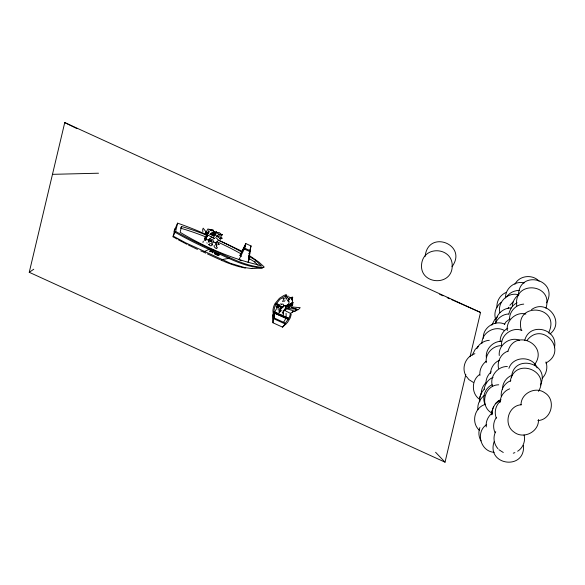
<?xml version="1.0" encoding="UTF-8"?>
<svg xmlns="http://www.w3.org/2000/svg" width="585" height="585" viewBox="0 0 585 585"><rect width="100%" height="100%" fill="white"/><g stroke="black" fill="none" stroke-linecap="round" stroke-linejoin="round"><path stroke-width="0.88" d="M208.772 239.265L208.392 241.861L209.02 242.117M209.123 242.102L210.059 238.665M283.425 310.386L283.469 311.447M283.315 314.423L283.242 313.677M282.57 301.589L283.447 299.878M212.428 244.325C212.479 247.528 206.556 244.801 210.41 243.375M204.816 237.685L205.028 238.197M216.413 245.598L216.428 246.219M276.617 306.876L276.866 306.343L276.625 307.074L276.252 306.613M208.772 231.148L208.955 232.267M220.852 235.484L220.786 236.303M213.686 233.488L213.481 232.42M218.585 244.596L218.344 243.521M207.675 233.525L205.766 232.165L208.34 233.32L209.028 231.426M208.326 233.4L208.392 232.516L208.34 233.064M205.92 238.219L205.298 239.155M538.463 419.496C539.246 431.781 523.436 439.737 513.981 432.037C503.071 424.703 508.014 405.522 521.272 404.754M554.412 347.79C558.851 329.026 529.666 321.333 524.745 340.302M282.27 312.28L282.657 312.814L283.286 312.602M285.655 310.92L286.379 311.344M211.375 240.596L212.055 241.291M211.214 240.581L211.434 241.32M276.676 307.001L276.266 306.723M218.761 243.974C217.62 243.886 219.178 244.954 218.607 244.574M218.571 244.398L219.039 244.281M288.968 298.299L288.222 299.213M248.245 261.963L250.636 246.965L248.983 259.667M248.237 262.402L249.678 251.016M276.815 306.489L276.332 306.313M213.679 233.561L214.059 233.598M218.783 244.442L218.073 244.508L218.812 244.274M215.565 245.035L215.785 242.585M291.22 313.889A125.139 45.659 26.3 0 1 289.941 318.503L287.469 322.496L282.562 327.147L272.961 322.766L273.575 318.642L272.902 310.708A129.205 47.144 26.3 0 1 274.87 303.827L279.381 298.35L283.688 295.615L286.204 294.548L287.805 297.487M288.281 307.959L288.734 307.578M211.536 230.256L210.19 230.161A14.793 7.861 -77.9 0 0 209.591 229.335L211.477 230.066M288.858 296.281L288.544 296.207M216.413 245.064L217.232 241.291M211.251 240.801L211.287 241.195M216.655 245.693L216.977 245.005L216.472 244.34M465.828 374.466L445.031 462.179L29.25 272.303L64.752 122.572L480.534 312.448L470.026 356.748M174.681 237.773A122.024 44.526 26.3 0 1 172.853 236.742L175.639 231.411L177.591 223.156A136.078 49.652 26.3 0 1 192.18 228.574L195.134 229.759A140.473 51.253 26.3 0 1 205.489 234.168M206.542 235.17A112.532 41.06 26.3 0 0 181.525 226.49L180.143 232.311A108.649 39.641 26.3 0 0 256.822 264.508L261.422 265.985L255.579 260.303A112.532 41.06 26.3 0 0 249.824 256.742M241.495 260.734L239.046 259.623L239.148 259.184M241.598 256.296L240.004 255.572L240.113 255.133L245.342 244.545M239.046 259.623L244.698 248.186L245.795 243.557L251.089 245.978L249.992 250.607L249.576 251.455L244.281 249.034L245.795 243.557M248.903 257.151L249.758 253.539L248.72 253.385M248.296 262.555L249.086 259.228M273.831 312.448L274.029 311.6L288.661 318.284L288.456 319.132L273.67 312.77L288.295 319.454M212.911 229.971L212.889 230.029A14.793 7.861 -77.9 0 1 213.488 230.848L213.51 230.797A14.793 7.861 -77.9 0 1 212.911 229.971L211.682 229.971M222.446 234.739L221.086 236.23M472.168 355.263L475.181 349.399L477.894 346.92M491.817 325.172L494.83 319.308L497.55 316.829M484.08 389.179C485.031 384.184 488.102 379.212 493.053 377.398M508.811 314.291C509.747 309.567 512.504 304.726 517.125 302.833M479.875 427.584C478.245 431.898 478.618 436.98 481.046 440.929M507.839 351.695C514.603 327.351 549.776 345.055 534.31 364.967M492.994 407.833L492.029 411.394L492.08 414.355M510.288 381.266C514.2 356.872 551.099 370.276 538.492 391.35M494.128 441.638C486.04 465.492 525.44 470.866 523.502 445.36M215.251 232.208L215.002 232.669M289.246 299.132L288.127 301.443M292.756 297.48L291.63 299.82M205.693 237.729L204.867 238.08L204.889 239.053M288.719 300.163L288.646 299.191M292.229 298.525L292.164 297.553M215.324 234.877L216.121 233.569M213.496 234.241L213.649 233.276M205.825 238.556C206.812 239.645 204.531 238.68 205.467 238.804M205.715 237.912L205.335 238.124M280.771 307.337L280.559 309.575M283.279 312.683L284.076 310.459M285.612 309.129L285.948 307.147L285.173 305.567M289.085 307.586L289.356 306.825M173.994 231.309L177.591 223.156M284.756 299.023L285.992 295.725L287.052 297.743M545.929 308.193C554.141 283.476 512.986 279.571 516.767 305.904M540.401 385.003C551.077 362.89 512.701 352.974 511.517 377.683M278.116 307.081C278.116 308.924 281.89 308.434 282.774 307.461M278.014 307.088L278.131 307.966L278.723 307.432M252.53 268.208L251.499 268.566L244.545 267.528L230.651 263.374L185.833 242.921L173.197 236.099L174.93 228.786L175.346 228.932M276.785 306.401L276.647 306.789L277.114 306.006M286.226 299.271L286.555 298.672M211.346 229.898C211.529 230.622 212.033 229.393 211.426 229.978M180.962 227.631L181.525 226.49M210.19 230.161L210.22 230.102A14.793 7.861 -77.9 0 1 209.62 229.276M211.236 229.846L209.591 229.335M211.265 230.38L211.58 230.015M212.596 230.6L211.792 230.234L213.51 230.797M240.004 255.572L245.239 244.983M250.672 246.826L251.089 245.978M257.978 265.173L254.731 262.014L255.579 260.303M288.661 318.284L278.745 314.152M216.487 236.018L216.428 236.523M218.446 236.084L219.141 236.011L219.017 237.174M218.402 236.179L217.993 237.247L218.98 237.254M211.814 241.02L211.653 240.53M211.126 241.027L211.507 240.603L211.77 241.261M288.646 300.339L288.156 301.034M292.149 298.701L291.652 299.41M495.246 323.607C497.455 318.225 502.654 314.291 508.489 313.977M508.014 308.5L508.723 307.22M481.192 393.252L479.517 398.1L479.59 401.8M508.884 368.331C513.103 355.724 532.606 355.68 537.162 367.885M546.58 302.876C559.392 279.308 518.442 268.654 518.434 295.747M493.696 406.546L491.788 411.869L491.846 414.831M548.511 333.033C562.141 305.45 513.147 300.522 521.374 330.547M495.722 431.642C492.672 437.017 493.864 444.161 497.937 448.702M283.44 299.191L283.732 298.781L283.001 298.394L283.813 298.686M210.929 241.115L211.178 239.887M216.011 232.508L216.355 232.15L217.189 232.611M283.52 313.721L283.001 313.999M506.785 296.88C509.396 292.588 514.603 290.445 519.48 290.306M514.91 284.288C519.253 275.367 532.555 274.007 539.092 281.202M476.753 348.638C478.961 343.783 484.058 340.645 489.294 340.294M477.375 347.79L478.142 346.525M509.879 305.326L513.359 301.582M504.431 324.441L505.966 321.918L510.018 318.788M527.012 340.448C542.39 320.156 568.817 350.898 545.834 363.036M493.462 407.021L495.627 403.387L498.34 400.915L501.001 399.613M496.475 417.376C493.184 421.683 492.841 427.65 494.99 432.549M281.29 308.01L278.767 312.222M286.562 298.664L286.942 298.189M283.549 322.357L285.144 319.702A86.068 31.4 26.3 0 0 285.663 318.218M284.946 324.287L282.562 327.147M211.865 240.559L211.214 240.954M279.316 312.609L281.495 310.101M215.975 231.784L215.733 234.139M451.993 266.723C468.388 244.64 427.949 228.867 425.163 256.362M542.31 378.181C546.441 373.91 547.94 367.555 545.995 361.918M206.893 237.196C203.668 238.68 204.209 243.214 206.79 239.082M277.378 307.644L275.608 310.196A88.723 32.372 26.3 0 0 274.994 311.622M216.757 235.623C218.125 233.971 218.117 237.422 216.538 236.596M283.082 306.291L282.394 307.11L283.367 306.386M211.448 242.695L211.799 243.25M214.805 232.976L214.41 233.364M289.048 298.935L288.171 298.986L288.478 298.716M214.256 245.32C212.823 246.49 217.445 250.219 217.115 247.777M218.636 243.689L218.095 243.894L218.505 244.062M212.092 243.367L213.744 241.634M203.28 241.13L202.966 242.526M285.144 306.284L285.721 305.692M249.042 255.331L259.031 262.241L264.032 266.804A2.91 1.06 26.3 0 1 263.886 267.404C244.757 266.621 227.411 256.055 210.205 248.793L203.331 252.04L205.781 253.159M285.056 300.58L284.5 301.026M501.257 302.255C496.08 306.109 493.418 313.355 495.751 319.52M518.581 294.664C514.99 297.502 512.241 301.955 512.299 306.628M486.186 361.23C481.916 364.513 479.21 369.983 479.941 375.416M479.627 374.502C471.422 380.14 471.232 393.471 479.4 399.204M491.166 371.833C488.102 374.539 485.916 378.671 485.967 382.809M486.471 382.254C483.225 385.12 480.972 389.559 481.287 393.961M484.424 389.084C481.075 392.301 479.195 397.127 479.81 401.778M484.161 395.592C479.89 398.868 477.177 404.337 477.916 409.771M495.385 403.869L498.106 401.39L500.76 400.089M500.511 401.054C495.707 405.12 493.886 412.315 496.358 418.151M492.49 412.754C488.219 416.037 485.506 421.507 486.245 426.94M486.632 424.6C475.122 432.11 480.673 451.686 494.208 452.307M285.451 305.677L284.661 305.772M219.119 234.68L219.646 234.556M276.932 306.54L276.456 306.313M278.518 306.54L279.82 305.553M290.679 304.12C294.284 302.54 292.134 297.56 288.961 297.136M549.966 333.998C565.512 322.086 546.902 298.233 531.494 309.626M517.645 451.247C522.924 447.927 525.813 440.995 524.05 434.947M207.865 235.177C206.022 236.011 205.554 239.119 207.587 239.982L209.335 239.835M205.503 239.631L205.949 239.419L205.708 238.578M29.25 272.303L33.754 269.254M229.7 257.7L228.713 258.358L220.508 259.886M214.271 233.466L213.92 234.029L213.24 232.83L215.031 235.638M284.537 310.496L282.767 311.183M220.64 234.3L220.428 234.3M212.114 235.155L212.596 233.978L212.004 233.715A4.278 1.353 -71.2 0 1 211.858 234.007L211.419 234.936L212.106 235.163M212.238 244.237L211.47 244.296M506.551 292.31C500.497 294.438 496.372 301.019 496.972 307.374M507.773 328.236C503.027 330.664 499.904 336.28 500.175 341.589M507.875 351.154C501.031 353.537 496.965 361.406 498.515 368.396M499.488 360.287C494.215 362.312 490.603 367.987 490.544 373.552M492.102 384.769C484.804 387.979 481.799 397.559 485.126 404.652M512.094 375.241C506.288 377.281 502.186 383.453 502.493 389.566M510.866 380.674C504.526 382.882 500.46 389.888 501.294 396.476M509.667 388.828C504.087 390.787 500.109 396.564 500.058 402.422M474.896 353.691C466.238 356.214 461.499 366.671 465.404 374.809M485.396 404.381C474.369 407.335 470.852 422.794 479.386 430.275M210.995 240.976L211.368 240.706M285.992 295.725L279.871 299.337L275.798 304.456A124.429 45.403 26.3 0 0 273.992 310.832L274.526 318.138L285.414 323.11L289.151 317.765A120.517 43.97 26.3 0 0 290.328 313.494M281.283 304.69L282.891 303.959M280.756 307.41L283.25 306.335M286.431 305.809C283.433 305.582 287.747 308.032 285.736 308.507M262.914 267.557L261.612 268.076L251.499 268.566M280.032 311.352L280.815 311.549M513.279 453.199L514.895 452.622M205.518 238.212C205.825 237.254 206.717 238.497 205.876 238.3M285.787 306.13C288.917 306.028 290.394 301.743 287.564 299.973M217.298 232.706L219.572 232.698L220.662 234.446M290.657 313.041L292.558 312.2L293.611 310.825L286.818 308.843L284.142 309.209L285.202 309.926L284.866 309.238L287.878 308.485L296.617 309.216L294.708 311.22L292.259 311.959M205.935 235.96L208.158 235.236M206.176 236.618L207.653 236.143M289.092 307.461L289.648 307.308M289.297 307.279L287.608 307.659L288.61 308.353M291.827 297.312L292.602 297.304M216.326 242.651L214.483 242.651L213.313 241.276M284.047 301.304L283.666 301.363M285.487 309.75L285.041 309.765M523.721 304.12C515.926 304.449 509.096 311.688 509.55 319.534M498.712 384.791C484.131 384.886 479.217 406.655 492.087 413.156M295.805 310.445L298.277 309.692L300.2 307.666L291.374 306.928M220.216 234.095L222.344 234.49M213.576 231.952L213.415 232.267M292.09 297.231L290.723 298.014M288.376 298.906L289.18 298.935M291.93 302.957L293.363 302.825L292.003 302.518M511.202 307.937C502.924 307.761 495.224 315.096 495.722 323.468M501.769 341.26C493.214 341.055 485.389 348.894 486.303 357.53M501.696 345.64C492.848 345.421 484.972 353.779 486.245 362.656M507.37 366.532C497.33 366.151 488.943 377.106 492.658 386.627M537.812 420.564C551.692 420.008 556.481 399.613 544.628 392.689C535.407 386.049 520.782 393.42 521.03 404.9M52.482 174.337L98.507 173.211M211.88 232.033L212.816 232.676M211.865 232.34L212.428 232.559M284.295 305.545L285.612 306.123M285.217 306.116L286.182 306.145M218.307 233.934L219.47 234.79M213.62 231.894L214.768 232.165M287.337 304.478L289.846 304.419L288.5 304.112M293.231 311.52L295.637 311.037L297.165 309.297L291.374 307.491M214.242 231.667L215.17 231.931M292.281 297.231L292.69 297.282M207.96 233.868L205.569 233.576L206.922 234.051M214.344 235.96L212.94 235.696L214.198 236.267M279.096 310.006L280.639 310.445M243.748 267.776L245.364 268.091M277.999 309.794L279.857 310.152M220.794 237.963L222.249 238.278L220.816 237.612M524.16 282.964C515.049 280.369 504.95 288.522 505.586 297.97M518.924 294.891C508.541 291.396 497.148 301.977 499.868 312.653M525.856 314.079C516.175 311.315 505.769 320.609 507.312 330.569M241.247 267.228L242.943 267.623M221.035 234.366L221.883 234.665M521.937 330.423C512.197 326.503 500.38 335.22 501.594 345.728M519.604 340.243C509.871 336.324 498.047 345.04 499.261 355.548M216.238 231.697L217.993 233.188L217.605 233.013M240.398 267.031L234.994 265.502M290.423 303.747L292.851 304.229L291.615 303.63M286.935 305.333L289.341 305.809L288.12 305.216M208.041 233.488L205.723 232.896L207.668 234.015M217.313 238.79L215.594 237.576M220.062 238.314L221.371 238.724L220.143 237.971M214.351 235.324L212.918 234.863L214.132 235.609M234.292 265.268L230.015 263.791M289.714 313.026L286.869 311.505M219.375 238.636L220.567 239.185L219.565 238.336M504.775 324.214C495.202 319.498 482.552 327.6 483.305 338.349M229.298 263.535L224.179 261.488M209.92 236.194L208.713 235.411M210.052 234.534L210.688 234.658L211.214 233.788A4.278 1.353 -71.2 0 0 211.353 233.51L210.651 233.32L209.942 234.475M206.878 235.521L207.492 235.93M221.247 260.208L223.448 261.188M439.693 294.335L443.028 295.813M447.196 297.663L449.697 298.774M451.364 299.513L480.534 312.448M291.067 305.107L292.485 305.75L290.533 303.929M244.698 248.186L249.992 250.607M214.505 238.278L212.874 237.532A140.473 51.253 26.3 0 0 210.666 236.508M217.752 239.762L242.168 251.331M207.419 253.905L219.689 259.513M280.105 305.165L276.047 303.315L275.842 304.163L281.531 306.759M276.698 304.01L279.133 305.121M275.681 304.485L281.37 307.081M274.679 312.295L277.122 313.406M273.575 318.642L285.809 324.229M64.752 122.572L76.927 128.598M504.504 330.569C495.166 324.982 481.718 332.434 481.916 343.41M473.302 382.371L468.885 379.585L466.194 376.162M503.283 452.483L498.873 449.697M185.269 243.44L187.083 244.362M206.9 234.044L207.617 234.409M215.185 235.126L212.816 233.971L214.644 235.565M286.591 306.094L288.975 307.315L287.045 305.509M208.465 244.479L208.955 244.808M435.584 452.263L445.031 462.179M206.958 233.071L203.156 228.157L202.644 229.781L202.871 231.777M288.756 299.323L288.844 299.769M285.085 309.823L285.392 310.218M207.134 243.214L206.871 242.746M283.418 306.452L283.63 307.008M281.019 303.461L280.844 304.127M213.269 232.823L213.81 233.7M219.075 234.263L219.55 235.053M212.479 232.201L212.852 232.845M211.039 241.327L210.995 240.742L210.783 241.327M216.34 245.788L217.064 247.557M286.979 305.063L287.089 305.443M283.506 304.902L283.674 305.421L283.564 304.858M208.56 230.19L208.121 228.757L206.871 230.797L206.71 232.523M213.525 232.633L213.605 233.393M290.504 304.653L291.081 307.41M289.655 304.558L290.072 306.269M283.155 313.37L283.257 313.787M213.547 232.706L213.635 233.218M292.354 298.131L292.288 297.685M272.961 322.766L272.434 316.536A101.402 37.001 26.3 0 1 272.72 314.635M274.387 318.167L274.263 316.426A88.723 32.372 26.3 0 1 274.562 313.143M286.058 313.275L286.123 314.993A86.068 31.4 26.3 0 1 285.992 316.646M184.641 243.119A122.024 44.526 26.3 0 1 182.747 242.131M182.118 241.802A122.024 44.526 26.3 0 1 178.374 239.806M177.138 239.133A122.024 44.526 26.3 0 1 175.288 238.11M202.681 251.747A125.855 45.922 26.3 0 1 200.728 250.877M197.474 249.393A125.855 45.922 26.3 0 1 193.591 247.565M192.948 247.25A125.855 45.922 26.3 0 1 191.017 246.314M190.374 246A125.855 45.922 26.3 0 1 188.458 245.049M262.753 267.667A2.94 1.075 26.3 0 1 262.577 267.915C243.631 267.213 226.439 256.727 209.415 249.546A137.599 50.208 26.3 0 1 191.982 241.327L189.123 239.872A133.687 48.782 26.3 0 1 175.186 232.318M175.639 231.411A136.166 49.681 26.3 0 0 189.715 239.024L192.604 240.493A140.349 51.209 26.3 0 0 210.205 248.793M210.505 236.801A112.532 41.06 26.3 0 1 214.468 238.497M217.635 239.894A112.532 41.06 26.3 0 1 241.671 252.003M180.677 228.201A112.532 41.06 26.3 0 1 205.693 236.881M209.657 238.512A112.532 41.06 26.3 0 1 211.243 239.185M212.033 239.521A112.532 41.06 26.3 0 1 213.62 240.208M216.786 241.612A112.532 41.06 26.3 0 1 241.576 254.139M248.976 258.453A112.532 41.06 26.3 0 1 254.731 262.014M217.554 254.051C216.099 256.939 215.521 251.828 217.554 254.051M215.916 253.254C215.075 255.967 213.32 251.455 215.916 253.254M215.412 253.802L214.505 253.59L215.412 253.802M452.227 265.444C452.666 287.111 418.897 284.895 421.661 263.769C423.913 245.232 452.125 247.141 452.227 265.444M216.209 254.285C217.232 256.018 217.51 252.142 216.209 254.285M215.638 253.188L214.936 252.954L215.638 253.188M211.419 251.323L210.22 251.17L210.468 250.702L211.419 251.323M211.719 251.433L209.569 251.725L210.271 250.424L211.719 251.433M212.084 251.25L212.699 251.725L212.077 252.866L212.977 251.85L213.759 252.018L212.084 251.25M218.176 254.029L217.474 255.331L218.066 254.87L219.061 255.323L218.154 254.716L218.373 254.314L219.602 254.68L218.176 254.029M218.753 244.333L218.359 244.442L218.724 244.34M292.31 299.827L291.674 298.942L292.31 299.827M288.8 301.458L288.171 300.58L288.8 301.458"/></g></svg>
